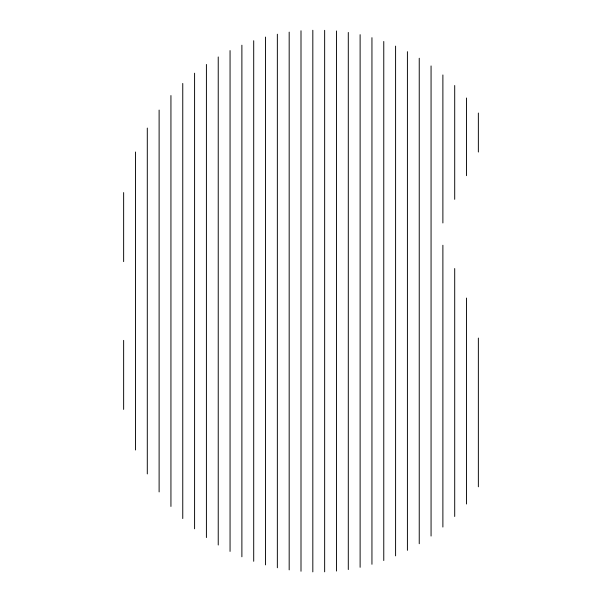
<?xml version="1.0" encoding="UTF-8"?>
<svg xmlns="http://www.w3.org/2000/svg" width="602" height="602" viewBox="0 0 602 602"><rect width="100%" height="100%" fill="white"/><g stroke="black" fill="none" stroke-linecap="round" stroke-linejoin="round"><path stroke-width="0.9" d="M478.357 113.041L478.357 152.035M478.357 338.068L478.357 486.8M466.535 97.991L466.535 175.679M466.535 298.043L466.535 504.009M454.706 85.499L454.706 199.33M454.706 268.537L454.706 516.493M442.884 74.949L442.884 222.973M442.884 245.24L442.884 527.051M431.062 65.942L431.062 536.051M419.24 58.236L419.24 543.734M407.411 51.667L407.411 550.333M395.589 46.106L395.589 555.872M383.767 41.47L383.767 560.537M371.946 37.67L371.946 564.285M360.116 34.668L360.116 567.31M348.295 32.448L348.295 569.56M336.473 30.958L336.473 571.057M324.651 30.318L324.651 571.832M312.822 30.258L312.822 571.9M301 30.77L301 571.253M289.178 32.117L289.178 569.883M277.349 34.209L277.349 567.776M265.527 37.061L265.527 564.894M253.705 40.718L253.705 561.29M241.884 45.195L241.884 556.79M230.054 50.583L230.054 551.417M218.233 56.957L218.233 545.013M206.411 64.444L206.411 537.556M194.589 73.196L194.589 528.804M182.76 83.445L182.76 518.548M170.938 95.545L170.938 506.455M159.116 110.068L159.116 491.932M147.294 128.068L147.294 473.932M135.465 151.997L135.465 450.003M123.643 192.572L123.643 261.629M123.643 340.371L123.643 409.42"/></g></svg>
